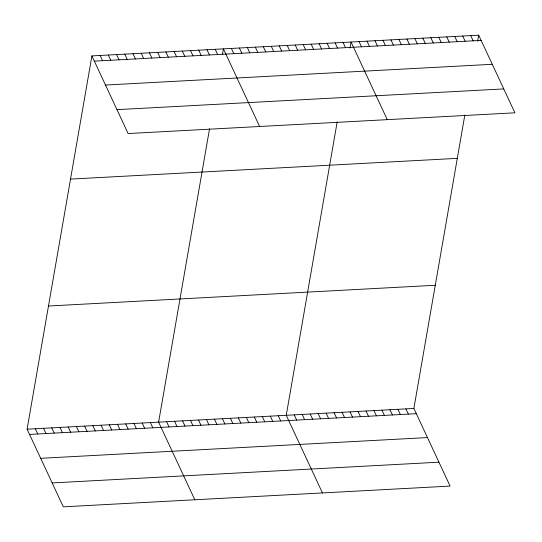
<?xml version="1.0" encoding="UTF-8"?>
<svg xmlns="http://www.w3.org/2000/svg" width="542" height="542" viewBox="0 0 542 542"><rect width="100%" height="100%" fill="white"/><g stroke="black" fill="none" stroke-linecap="round" stroke-linejoin="round"><path stroke-width="0.81" d="M464.833 115.012L413.885 408.451L450.09 486.086L63.306 506.831L27.1 429.189L91.91 55.914L478.694 35.169L514.9 112.811L128.115 133.549L91.91 55.914M209.558 128.698L158.61 422.143L194.808 499.778M222.491 54.18L223.419 48.861L259.618 126.496M337.199 121.855L286.251 415.294L322.449 492.935M350.003 48.096L351.06 42.019L387.259 119.653M477.644 41.253L478.694 35.169M94.349 61.144L481.133 40.399M105.494 85.04L492.278 64.295M116.97 109.653L503.755 88.915M70.521 179.097L457.312 158.352M48.489 306.013L435.273 285.268M27.1 429.189L413.885 408.451M29.539 434.427L416.324 413.682M40.684 458.315L427.469 437.577M52.161 482.936L438.945 462.191M470.72 35.596L473.159 40.826M462.739 36.029L465.178 41.26M454.765 36.456L457.204 41.687M446.784 36.883L449.223 42.113M438.81 37.31L441.249 42.54M430.836 37.737L433.275 42.967M422.855 38.164L425.294 43.394M414.881 38.59L417.32 43.821M406.9 39.024L409.339 44.254M398.926 39.451L401.365 44.681M390.945 39.878L393.384 45.108M382.97 40.304L385.409 45.535M374.989 40.731L377.428 45.962M367.015 41.158L369.454 46.388M359.034 41.585L361.473 46.815M343.079 42.445L345.518 47.676M335.105 42.872L337.544 48.102M327.124 43.299L329.563 48.529M319.15 43.726L321.589 48.956M311.169 44.153L313.608 49.383M303.195 44.579L305.634 49.81M295.214 45.013L297.653 50.243M287.24 45.44L289.679 50.67M279.259 45.867L281.698 51.097M271.285 46.294L273.724 51.524M263.304 46.72L265.743 51.951M255.329 47.147L257.768 52.378M247.348 47.574L249.787 52.804M239.374 48.008L241.813 53.238M405.911 408.878L408.35 414.108M231.393 48.434L233.832 53.665M397.93 409.305L400.375 414.535M389.955 409.732L392.394 414.962M215.201 49.302L217.64 54.532M381.981 410.165L384.42 415.396M206.976 49.742L209.415 54.972M374 410.592L376.439 415.822M198.758 50.182L201.197 55.413M366.026 411.019L368.465 416.249M190.54 50.623L192.979 55.853M358.045 411.446L360.484 416.676M182.322 51.063L184.761 56.293M350.071 411.873L352.51 417.103M174.104 51.504L176.543 56.734M342.09 412.299L344.529 417.53M165.886 51.944L168.325 57.174M334.116 412.726L336.555 417.957M326.135 413.16L328.574 418.39M157.661 52.384L160.1 57.615M318.161 413.587L320.6 418.817M149.443 52.825L151.882 58.055M310.18 414.013L312.619 419.244M141.225 53.265L143.664 58.495M302.206 414.44L304.645 419.671M133.007 53.705L135.446 58.943M294.225 414.867L296.664 420.097M124.789 54.153L127.228 59.383M116.564 54.593L119.01 59.823M278.27 415.721L280.709 420.951M108.346 55.033L110.785 60.264M270.295 416.154L272.734 421.385M100.128 55.474L102.567 60.704M262.314 416.581L264.753 421.812M254.34 417.008L256.779 422.238M246.359 417.435L248.798 422.665M238.385 417.862L240.824 423.092M230.404 418.288L232.843 423.519M222.43 418.715L224.869 423.946M214.449 419.149L216.888 424.379M206.475 419.576L208.914 424.806M198.494 420.003L200.933 425.233M190.52 420.429L192.959 425.66M182.539 420.856L184.978 426.087M174.565 421.283L177.004 426.513M166.584 421.71L169.023 426.94M150.391 422.584L152.83 427.814M142.167 423.024L144.606 428.255M133.949 423.465L136.388 428.695M125.73 423.905L128.169 429.135M117.512 424.345L119.951 429.576M109.294 424.786L111.733 430.016M101.076 425.226L103.515 430.456M92.851 425.666L95.29 430.897M84.633 426.107L87.072 431.337M76.415 426.547L78.854 431.778M68.197 426.988L70.636 432.218M59.979 427.428L62.418 432.658M51.761 427.868L54.2 433.099M43.536 428.309L45.975 433.539M35.318 428.749L37.757 433.979"/></g></svg>
